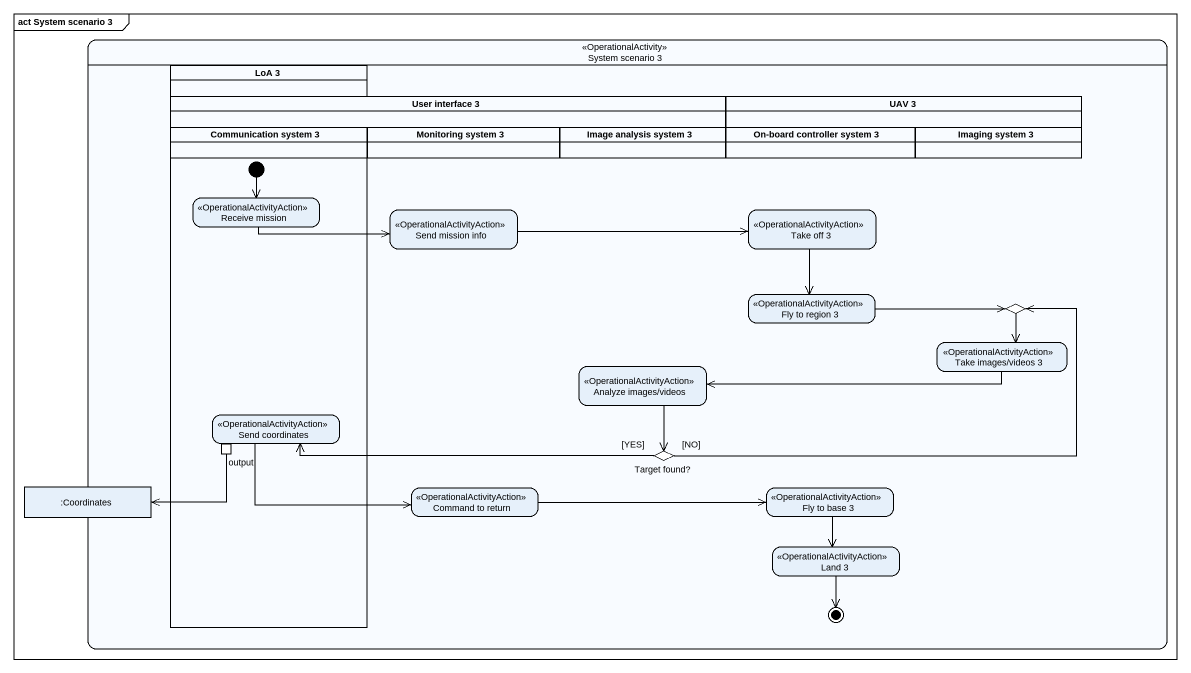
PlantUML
@startuml
mainframe act System scenario 3
hide empty description
state "System scenario 3" as System_scenario_3 <<OperationalActivity>> {
  state "LoA 3" as LoA_3 <<partition>> {
    state "Receive mission" as Receive_mission <<OperationalActivityAction>>
    state "Send coordinates" as Send_coordinates <<OperationalActivityAction>> {
      state output <<outputPin>>
    }
    [*] --> Receive_mission
  }
  state "User interface 3" as User_interface_3 <<partition>> {
    state "Communication system 3" as Communication_system_3 <<partition>>
    state "Monitoring system 3" as Monitoring_system_3 <<partition>>
    state "Image analysis system 3" as Image_analysis_system_3 <<partition>>
  }
  state "UAV 3" as UAV_3 <<partition>> {
    state "On-board controller system 3" as On_board_controller_system_3 <<partition>>
    state "Imaging system 3" as Imaging_system_3 <<partition>>
  }
  state "Send mission info" as Send_mission_info <<OperationalActivityAction>>
  state "Take off 3" as Take_off_3 <<OperationalActivityAction>>
  state "Fly to region 3" as Fly_to_region_3 <<OperationalActivityAction>>
  state choice1 <<choice>>
  state "Take images/videos 3" as Take_images_videos_3 <<OperationalActivityAction>>
  state "Analyze images/videos" as Analyze_images_videos <<OperationalActivityAction>>
  state "Target found?" as Target_found <<choice>>
  state ":Coordinates" as Coordinates <<object>>
  state "Command to return" as Command_to_return <<OperationalActivityAction>>
  state "Fly to base 3" as Fly_to_base_3 <<OperationalActivityAction>>
  state "Land 3" as Land_3 <<OperationalActivityAction>>
  Land_3 --> [*]
}
Receive_mission -right-> Send_mission_info
Send_mission_info -right-> Take_off_3
Take_off_3 --> Fly_to_region_3
Fly_to_region_3 -right-> choice1
choice1 --> Take_images_videos_3
Take_images_videos_3 -left-> Analyze_images_videos
Analyze_images_videos --> Target_found
Send_coordinates -right-> Command_to_return
output -left-> Coordinates
Target_found -right-> choice1 : [NO]
Target_found -left-> Send_coordinates : [YES]
Command_to_return -right-> Fly_to_base_3
Fly_to_base_3 --> Land_3
@enduml
